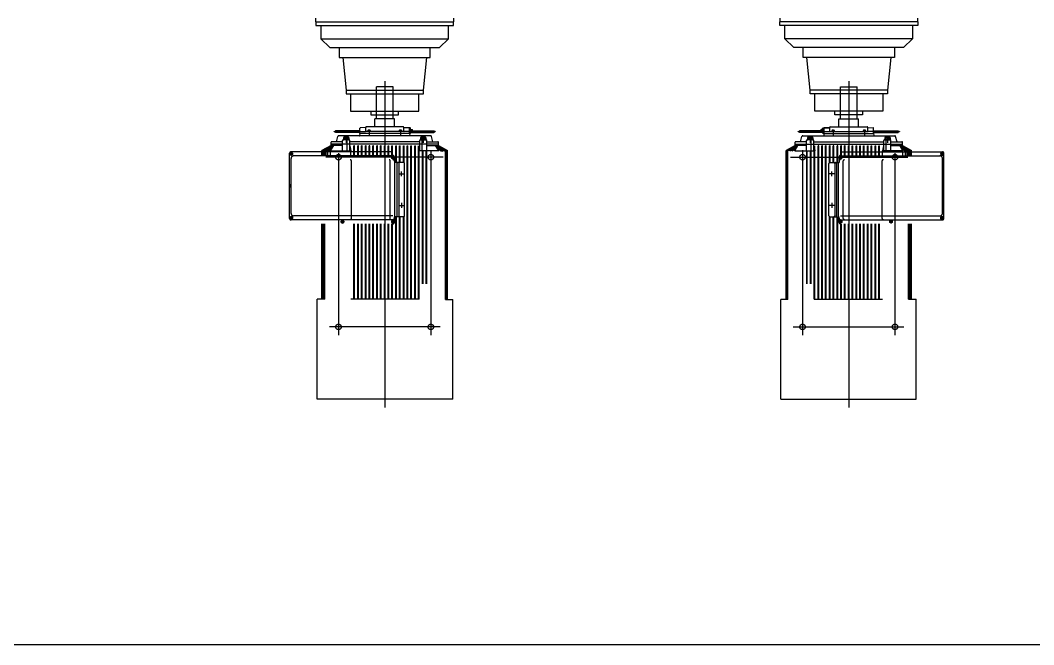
# Model space of a CAD drawing. Header units: millimetres. Extents: x 0 to 42050, y 0 to 29700.
# Drawn here: x 31424 to 32093, y 20972 to 21384 of the extents above; entities that cross this region are included whole.
import ezdxf

# ---------------------------------------------------------------- set-up
doc = ezdxf.new("R2010")
doc.units = ezdxf.units.MM
doc.header["$LTSCALE"] = 50
doc.linetypes.add('CENTER2', pattern=[28.575, 19.05, -3.175, 3.175, -3.175])
doc.linetypes.add('PHANTOM2', pattern=[31.75, 15.875, -3.175, 3.175, -3.175, 3.175, -3.175])
for name, color, linetype in [('EXISTENTE', 8, 'PHANTOM2'), ('TC1', 8, 'CENTER2'), ('TDM', 2, 'Continuous')]:
    doc.layers.add(name, color=color, linetype=linetype)

# ---------------------------------------------------------------- blocks, each defined once
blk = doc.blocks.new('A$C8ff1fb60')
at = {"layer": 'EXISTENTE'}
for p, q in [((-5129.8, 1431.43), (-5129.8, 1433.93)), ((-5129.8, 1431.43), (-5038.8, 1431.43)), ((-5129.8, 1431.43), (-5129.8, 1428.93)), ((-5038.8, 1433.93), (-5038.8, 1431.43)), ((-5038.8, 1428.93), (-5038.8, 1431.43)), ((-4823.54, 1433.93), (-4823.54, 1431.43)), ((-4732.54, 1431.43), (-4823.54, 1431.43)), ((-4823.54, 1428.93), (-4823.54, 1431.43)), ((-4732.54, 1431.43), (-4732.54, 1433.93)), ((-4732.54, 1431.43), (-4732.54, 1428.93)), ((-5129.8, 1428.93), (-5038.8, 1428.93)), ((-5126.4, 1428.93), (-5126.4, 1420.23)), ((-5042.2, 1420.23), (-5042.2, 1428.93)), ((-4732.54, 1428.93), (-4823.54, 1428.93)), ((-4820.14, 1420.23), (-4820.14, 1428.93)), ((-4735.94, 1428.93), (-4735.94, 1420.23)), ((-5126.4, 1420.23), (-5042.2, 1420.23)), ((-5126.4, 1420.23), (-5120.5, 1414.43)), ((-5048.1, 1414.43), (-5042.2, 1420.23)), ((-4735.94, 1420.23), (-4820.14, 1420.23)), ((-4814.24, 1414.43), (-4820.14, 1420.23)), ((-4735.94, 1420.23), (-4741.84, 1414.43)), ((-5120.5, 1414.43), (-5048.1, 1414.43)), ((-5114.4, 1414.43), (-5114.4, 1407.93)), ((-5054.2, 1407.93), (-5054.2, 1414.43)), ((-4741.84, 1414.43), (-4814.24, 1414.43)), ((-4808.14, 1407.93), (-4808.14, 1414.43)), ((-4747.94, 1414.43), (-4747.94, 1407.93)), ((-5114.4, 1407.93), (-5054.2, 1407.93)), ((-5112, 1407.93), (-5109.8, 1386.33)), ((-5058.8, 1386.33), (-5056.6, 1407.93)), ((-4747.94, 1407.93), (-4808.14, 1407.93)), ((-4803.54, 1386.33), (-4805.74, 1407.93)), ((-4750.34, 1407.93), (-4752.54, 1386.33)), ((-5109.8, 1386.33), (-5058.8, 1386.33)), ((-5109.8, 1386.33), (-5109.8, 1383.83)), ((-5078.8, 1388.53), (-5089.8, 1388.53)), ((-5089.8, 1367.53), (-5089.8, 1388.53)), ((-5078.8, 1367.53), (-5078.8, 1388.53)), ((-5058.8, 1383.83), (-5058.8, 1386.33)), ((-4752.54, 1386.33), (-4803.54, 1386.33)), ((-4803.54, 1383.83), (-4803.54, 1386.33)), ((-4783.54, 1388.53), (-4772.54, 1388.53)), ((-4783.54, 1367.53), (-4783.54, 1388.53)), ((-4772.54, 1367.53), (-4772.54, 1388.53)), ((-4752.54, 1386.33), (-4752.54, 1383.83)), ((-5109.8, 1383.83), (-5058.8, 1383.83)), ((-5106.8, 1383.83), (-5106.8, 1372.53)), ((-5061.8, 1372.53), (-5061.8, 1383.83)), ((-4752.54, 1383.83), (-4803.54, 1383.83)), ((-4800.54, 1372.53), (-4800.54, 1383.83)), ((-4755.54, 1383.83), (-4755.54, 1372.53)), ((-5106.8, 1372.53), (-5061.8, 1372.53)), ((-5093.4, 1372.53), (-5093.4, 1370.03)), ((-5075.2, 1370.03), (-5075.2, 1372.53)), ((-4755.54, 1372.53), (-4800.54, 1372.53)), ((-4787.14, 1370.03), (-4787.14, 1372.53)), ((-4768.94, 1372.53), (-4768.94, 1370.03)), ((-5093.4, 1370.03), (-5075.2, 1370.03)), ((-5077.8, 1367.53), (-5090.79, 1367.53)), ((-5090.79, 1362.14), (-5090.79, 1367.53)), ((-5077.8, 1362.14), (-5077.8, 1367.53)), ((-4768.94, 1370.03), (-4787.14, 1370.03)), ((-4784.53, 1367.53), (-4771.54, 1367.53)), ((-4784.53, 1362.14), (-4784.53, 1367.53)), ((-4771.54, 1362.14), (-4771.54, 1367.53)), ((-5117.52, 1358.98), (-5100.71, 1358.98)), ((-5100.64, 1359.52), (-5116.82, 1359.52)), ((-5116.82, 1358.43), (-5116.82, 1359.52)), ((-5116.82, 1359.31), (-5116.51, 1359.31)), ((-5116.82, 1358.65), (-5116.51, 1358.65)), ((-5100.64, 1358.43), (-5116.82, 1358.43)), ((-5116.51, 1358.43), (-5116.51, 1359.52)), ((-5100.65, 1357.78), (-5100.87, 1356.52)), ((-5100.65, 1357.78), (-5100.65, 1361.18)), ((-5067.4, 1357.78), (-5100.65, 1357.78)), ((-5096.83, 1361.81), (-5100.35, 1361.5)), ((-5100.32, 1359.09), (-5097.16, 1359.09)), ((-5071.44, 1359.09), (-5097.16, 1359.09)), ((-5096.83, 1359.41), (-5096.83, 1361.81)), ((-5072.09, 1362.14), (-5096.51, 1362.14)), ((-5095.42, 1359.74), (-5095.42, 1359.28)), ((-5095.42, 1359.28), (-5093.88, 1359.28)), ((-5094.07, 1359.85), (-5095.23, 1359.85)), ((-5095.05, 1359.74), (-5095.05, 1359.28)), ((-5094.59, 1359.09), (-5094.78, 1359.28)), ((-5094.52, 1359.09), (-5094.71, 1359.28)), ((-5094.65, 1360.27), (-5094.65, 1356.53)), ((-5094.25, 1359.74), (-5094.25, 1359.28)), ((-5093.88, 1359.74), (-5093.88, 1359.28)), ((-5074.71, 1359.74), (-5074.71, 1359.28)), ((-5073.18, 1359.28), (-5074.71, 1359.28)), ((-5073.36, 1359.85), (-5074.53, 1359.85)), ((-5074.34, 1359.74), (-5074.34, 1359.28)), ((-5074.08, 1359.09), (-5073.89, 1359.28)), ((-5074.01, 1359.09), (-5073.82, 1359.28)), ((-5073.94, 1360.27), (-5073.94, 1356.53)), ((-5073.55, 1359.74), (-5073.55, 1359.28)), ((-5073.18, 1359.74), (-5073.18, 1359.28)), ((-5071.76, 1361.81), (-5068.25, 1361.5)), ((-5071.76, 1359.41), (-5071.76, 1361.81)), ((-5067.4, 1361.49), (-5071.76, 1361.49)), ((-5067.4, 1359.09), (-5071.44, 1359.09)), ((-5067.96, 1359.52), (-5051.78, 1359.52)), ((-5067.96, 1358.43), (-5051.78, 1358.43)), ((-5067.95, 1357.78), (-5067.95, 1361.18)), ((-5067.95, 1357.78), (-5067.73, 1356.52)), ((-5051.07, 1358.98), (-5067.89, 1358.98)), ((-5067.4, 1357.78), (-5067.4, 1361.49)), ((-5067.4, 1361.49), (-5067.19, 1361.27)), ((-5067.4, 1357.78), (-5067.19, 1358)), ((-5067.19, 1358), (-5067.19, 1361.27)), ((-5066.86, 1360.29), (-5066.03, 1360.29)), ((-5066.86, 1359.05), (-5066.03, 1359.05)), ((-5065.92, 1359.16), (-5065.92, 1360.18)), ((-5052.09, 1358.43), (-5052.09, 1359.52)), ((-5051.78, 1359.31), (-5052.09, 1359.31)), ((-5051.78, 1358.65), (-5052.09, 1358.65)), ((-5051.78, 1358.43), (-5051.78, 1359.52)), ((-4811.26, 1358.98), (-4794.45, 1358.98)), ((-4794.38, 1359.52), (-4810.56, 1359.52)), ((-4810.56, 1358.43), (-4810.56, 1359.52)), ((-4810.56, 1359.31), (-4810.25, 1359.31)), ((-4810.56, 1358.65), (-4810.25, 1358.65)), ((-4794.38, 1358.43), (-4810.56, 1358.43)), ((-4810.25, 1358.43), (-4810.25, 1359.52)), ((-4796.42, 1359.16), (-4796.42, 1360.18)), ((-4795.48, 1360.29), (-4796.31, 1360.29)), ((-4795.48, 1359.05), (-4796.31, 1359.05)), ((-4794.93, 1361.49), (-4795.15, 1361.27)), ((-4795.15, 1358), (-4795.15, 1361.27)), ((-4794.93, 1357.78), (-4795.15, 1358)), ((-4794.93, 1361.49), (-4790.57, 1361.49)), ((-4794.93, 1357.78), (-4794.93, 1361.49)), ((-4794.93, 1359.09), (-4790.9, 1359.09)), ((-4794.93, 1357.78), (-4761.69, 1357.78)), ((-4794.39, 1357.78), (-4794.61, 1356.52)), ((-4794.39, 1357.78), (-4794.39, 1361.18)), ((-4790.57, 1361.81), (-4794.09, 1361.5)), ((-4790.9, 1359.09), (-4765.18, 1359.09)), ((-4790.57, 1359.41), (-4790.57, 1361.81)), ((-4790.25, 1362.14), (-4765.83, 1362.14)), ((-4789.16, 1359.74), (-4789.16, 1359.28)), ((-4789.16, 1359.28), (-4787.62, 1359.28)), ((-4788.97, 1359.85), (-4787.81, 1359.85)), ((-4788.79, 1359.74), (-4788.79, 1359.28)), ((-4788.33, 1359.09), (-4788.52, 1359.28)), ((-4788.26, 1359.09), (-4788.45, 1359.28)), ((-4788.39, 1360.27), (-4788.39, 1356.53)), ((-4787.99, 1359.74), (-4787.99, 1359.28)), ((-4787.62, 1359.74), (-4787.62, 1359.28)), ((-4768.45, 1359.74), (-4768.45, 1359.28)), ((-4766.92, 1359.28), (-4768.45, 1359.28)), ((-4768.27, 1359.85), (-4767.1, 1359.85)), ((-4768.08, 1359.74), (-4768.08, 1359.28)), ((-4767.82, 1359.09), (-4767.63, 1359.28)), ((-4767.75, 1359.09), (-4767.56, 1359.28)), ((-4767.68, 1360.27), (-4767.68, 1356.53)), ((-4767.29, 1359.74), (-4767.29, 1359.28)), ((-4766.92, 1359.74), (-4766.92, 1359.28)), ((-4765.5, 1361.81), (-4761.99, 1361.5)), ((-4765.5, 1359.41), (-4765.5, 1361.81)), ((-4762.02, 1359.09), (-4765.18, 1359.09)), ((-4761.7, 1359.52), (-4745.52, 1359.52)), ((-4761.7, 1358.43), (-4745.52, 1358.43)), ((-4761.69, 1357.78), (-4761.69, 1361.18)), ((-4761.69, 1357.78), (-4761.47, 1356.52)), ((-4744.81, 1358.98), (-4761.63, 1358.98)), ((-4745.83, 1358.43), (-4745.83, 1359.52)), ((-4745.52, 1359.31), (-4745.83, 1359.31)), ((-4745.52, 1358.65), (-4745.83, 1358.65)), ((-4745.52, 1358.43), (-4745.52, 1359.52)), ((-5119.72, 1349.93), (-5119.72, 1352)), ((-5112.12, 1352.33), (-5119.39, 1352.33)), ((-5116.14, 1352.33), (-5115.22, 1355.77)), ((-5054.01, 1356.25), (-5114.59, 1356.25)), ((-5112.12, 1346.31), (-5112.12, 1353.2)), ((-5107.72, 1353.53), (-5111.8, 1353.53)), ((-5111.5, 1355.01), (-5111.5, 1353.96)), ((-5111.5, 1353.96), (-5108.02, 1353.96)), ((-5108.44, 1355.27), (-5111.08, 1355.27)), ((-5110.67, 1355.02), (-5110.67, 1353.96)), ((-5109.61, 1353.53), (-5110.05, 1353.96)), ((-5109.46, 1353.53), (-5109.9, 1353.96)), ((-5109.76, 1356.08), (-5109.76, 1351.6)), ((-5109.07, 1346.31), (-5109.07, 1353.53)), ((-5108.85, 1355.02), (-5108.85, 1353.96)), ((-5108.02, 1355.01), (-5108.02, 1353.96)), ((-5107.4, 1346.31), (-5107.4, 1353.2)), ((-5061.2, 1352.33), (-5107.4, 1352.33)), ((-5061.2, 1346.31), (-5061.2, 1353.2)), ((-5060.87, 1353.53), (-5056.8, 1353.53)), ((-5060.58, 1355.01), (-5060.58, 1353.96)), ((-5057.09, 1353.96), (-5060.58, 1353.96)), ((-5057.51, 1355.27), (-5060.16, 1355.27)), ((-5059.74, 1355.02), (-5059.74, 1353.96)), ((-5059.52, 1346.31), (-5059.52, 1353.53)), ((-5059.14, 1353.53), (-5058.7, 1353.96)), ((-5058.98, 1353.53), (-5058.55, 1353.96)), ((-5058.84, 1356.08), (-5058.84, 1351.6)), ((-5057.93, 1355.02), (-5057.93, 1353.96)), ((-5057.09, 1355.01), (-5057.09, 1353.96)), ((-5056.47, 1346.31), (-5056.47, 1353.2)), ((-5056.47, 1352.33), (-5049.2, 1352.33)), ((-5052.46, 1352.33), (-5053.38, 1355.77)), ((-5048.88, 1349.93), (-5048.88, 1352)), ((-4813.46, 1349.93), (-4813.46, 1352)), ((-4805.86, 1352.33), (-4813.13, 1352.33)), ((-4809.88, 1352.33), (-4808.96, 1355.77)), ((-4808.33, 1356.25), (-4747.75, 1356.25)), ((-4805.86, 1346.31), (-4805.86, 1353.2)), ((-4801.46, 1353.53), (-4805.54, 1353.53)), ((-4805.24, 1355.01), (-4805.24, 1353.96)), ((-4805.24, 1353.96), (-4801.76, 1353.96)), ((-4804.82, 1355.27), (-4802.18, 1355.27)), ((-4804.41, 1355.02), (-4804.41, 1353.96)), ((-4803.35, 1353.53), (-4803.79, 1353.96)), ((-4803.2, 1353.53), (-4803.64, 1353.96)), ((-4803.5, 1356.08), (-4803.5, 1351.6)), ((-4802.81, 1346.31), (-4802.81, 1353.53)), ((-4802.59, 1355.02), (-4802.59, 1353.96)), ((-4801.76, 1355.01), (-4801.76, 1353.96)), ((-4801.14, 1346.31), (-4801.14, 1353.2)), ((-4801.14, 1352.33), (-4754.94, 1352.33)), ((-4754.94, 1346.31), (-4754.94, 1353.2)), ((-4754.61, 1353.53), (-4750.54, 1353.53)), ((-4754.32, 1355.01), (-4754.32, 1353.96)), ((-4750.83, 1353.96), (-4754.32, 1353.96)), ((-4753.9, 1355.27), (-4751.25, 1355.27)), ((-4753.48, 1355.02), (-4753.48, 1353.96)), ((-4753.26, 1346.31), (-4753.26, 1353.53)), ((-4752.88, 1353.53), (-4752.44, 1353.96)), ((-4752.72, 1353.53), (-4752.29, 1353.96)), ((-4752.58, 1356.08), (-4752.58, 1351.6)), ((-4751.67, 1355.02), (-4751.67, 1353.96)), ((-4750.83, 1355.01), (-4750.83, 1353.96)), ((-4750.21, 1346.31), (-4750.21, 1353.2)), ((-4750.21, 1352.33), (-4742.94, 1352.33)), ((-4746.2, 1352.33), (-4747.12, 1355.77)), ((-4742.62, 1349.93), (-4742.62, 1352)), ((-5147.09, 1301.7), (-5147.09, 1344.69)), ((-5146.85, 1344.83), (-5145.98, 1345.33)), ((-5146.85, 1343.83), (-5146.85, 1344.83)), ((-5078.9, 1345.71), (-5146.07, 1345.71)), ((-5145.98, 1345.33), (-5145.12, 1344.83)), ((-5145.98, 1343.41), (-5145.98, 1345.25)), ((-5145.12, 1344.83), (-5145.12, 1343.83)), ((-5119.72, 1349.93), (-5125.72, 1346.47)), ((-5125.72, 1343.21), (-5125.72, 1346.47)), ((-5119.63, 1349.93), (-5125.64, 1346.46)), ((-5125.64, 1343.21), (-5125.64, 1346.46)), ((-5119.37, 1349.93), (-5125.41, 1346.44)), ((-5125.41, 1343.21), (-5125.41, 1346.44)), ((-5118.91, 1349.93), (-5125.03, 1346.4)), ((-5125.03, 1343.21), (-5125.03, 1346.4)), ((-5118.27, 1349.93), (-5124.48, 1346.35)), ((-5124.48, 1343.21), (-5124.48, 1346.35)), ((-5118.14, 1349.52), (-5123.77, 1346.27)), ((-5123.77, 1343.21), (-5123.77, 1346.27)), ((-5118.67, 1348.6), (-5122.89, 1346.17)), ((-5122.89, 1343.21), (-5122.89, 1346.17)), ((-5119.32, 1347.48), (-5121.81, 1346.04)), ((-5121.81, 1343.21), (-5121.81, 1346.04)), ((-5119.99, 1346.31), (-5117.9, 1349.93)), ((-5119.99, 1343.21), (-5119.99, 1346.31)), ((-5119.99, 1346.31), (-5106.64, 1346.31)), ((-5048.88, 1350.8), (-5119.72, 1350.8)), ((-5112.12, 1349.93), (-5119.72, 1349.93)), ((-5107.33, 1349.71), (-5107.4, 1349.71)), ((-5107.23, 1349.62), (-5106.64, 1346.31)), ((-5106.64, 1343.21), (-5106.64, 1346.31)), ((-5104.13, 1349.71), (-5104.57, 1349.71)), ((-5104.57, 1343.21), (-5104.57, 1349.71)), ((-5104.13, 1343.21), (-5104.13, 1349.71)), ((-5101.63, 1349.71), (-5102.06, 1349.71)), ((-5102.06, 1343.21), (-5102.06, 1349.71)), ((-5101.63, 1343.21), (-5101.63, 1349.71)), ((-5099.12, 1349.71), (-5099.56, 1349.71)), ((-5099.56, 1343.21), (-5099.56, 1349.71)), ((-5099.12, 1343.21), (-5099.12, 1349.71)), ((-5096.61, 1349.71), (-5097.05, 1349.71)), ((-5097.05, 1343.21), (-5097.05, 1349.71)), ((-5096.61, 1343.21), (-5096.61, 1349.71)), ((-5094.11, 1349.71), (-5094.54, 1349.71)), ((-5094.54, 1343.21), (-5094.54, 1349.71)), ((-5094.11, 1343.21), (-5094.11, 1349.71)), ((-5091.6, 1349.71), (-5092.04, 1349.71)), ((-5092.04, 1343.21), (-5092.04, 1349.71)), ((-5091.6, 1343.21), (-5091.6, 1349.71)), ((-5089.09, 1349.71), (-5089.53, 1349.71)), ((-5089.53, 1343.21), (-5089.53, 1349.71)), ((-5089.09, 1343.21), (-5089.09, 1349.71)), ((-5086.59, 1349.71), (-5087.02, 1349.71)), ((-5087.02, 1343.21), (-5087.02, 1349.71)), ((-5086.59, 1343.21), (-5086.59, 1349.71)), ((-5084.08, 1349.71), (-5084.52, 1349.71)), ((-5084.52, 1343.21), (-5084.52, 1349.71)), ((-5084.08, 1343.21), (-5084.08, 1349.71)), ((-5082.01, 1349.71), (-5081.57, 1349.71)), ((-5082.01, 1343.21), (-5082.01, 1349.71)), ((-5082.01, 1347.26), (-5081.57, 1347.26)), ((-5081.57, 1343.21), (-5081.57, 1349.71)), ((-5079.5, 1349.71), (-5079.07, 1349.71)), ((-5079.5, 1343.21), (-5079.5, 1349.71)), ((-5079.5, 1347.26), (-5079.07, 1347.26)), ((-5079.07, 1343.21), (-5079.07, 1349.71)), ((-5077, 1349.71), (-5076.56, 1349.71)), ((-5077, 1338.52), (-5077, 1349.71)), ((-5077, 1347.26), (-5076.56, 1347.26)), ((-5076.56, 1338.52), (-5076.56, 1349.71)), ((-5074.49, 1349.71), (-5074.05, 1349.71)), ((-5074.49, 1338.52), (-5074.49, 1349.71)), ((-5074.49, 1347.26), (-5074.05, 1347.26)), ((-5074.05, 1338.52), (-5074.05, 1349.71)), ((-5071.98, 1349.71), (-5071.55, 1349.71)), ((-5071.98, 1338.52), (-5071.98, 1349.71)), ((-5071.98, 1347.26), (-5071.55, 1347.26)), ((-5071.55, 1338.47), (-5071.55, 1349.71)), ((-5069.48, 1248.42), (-5069.48, 1349.71)), ((-5069.48, 1349.71), (-5069.04, 1349.71)), ((-5069.48, 1347.26), (-5069.04, 1347.26)), ((-5069.04, 1248.42), (-5069.04, 1349.71)), ((-5066.97, 1248.42), (-5066.97, 1349.71)), ((-5066.97, 1349.71), (-5066.53, 1349.71)), ((-5066.97, 1347.26), (-5066.53, 1347.26)), ((-5066.53, 1248.42), (-5066.53, 1349.71)), ((-5064.46, 1248.42), (-5064.46, 1349.71)), ((-5064.46, 1349.71), (-5064.03, 1349.71)), ((-5064.46, 1347.26), (-5064.03, 1347.26)), ((-5064.03, 1248.42), (-5064.03, 1349.71)), ((-5061.95, 1248.42), (-5061.95, 1349.71)), ((-5061.37, 1349.62), (-5061.95, 1346.31)), ((-5048.6, 1346.31), (-5061.95, 1346.31)), ((-5061.52, 1248.42), (-5061.52, 1349.71)), ((-5061.26, 1349.71), (-5061.2, 1349.71)), ((-5059.45, 1258.59), (-5059.45, 1346.31)), ((-5059.01, 1258.59), (-5059.01, 1346.31)), ((-5056.94, 1258.59), (-5056.94, 1346.31)), ((-5056.5, 1258.59), (-5056.5, 1346.31)), ((-5056.47, 1349.93), (-5048.88, 1349.93)), ((-5048.6, 1346.31), (-5050.69, 1349.93)), ((-5050.45, 1349.52), (-5044.82, 1346.27)), ((-5050.32, 1349.93), (-5044.11, 1346.35)), ((-5049.92, 1348.6), (-5045.71, 1346.17)), ((-5049.68, 1349.93), (-5043.57, 1346.4)), ((-5049.27, 1347.48), (-5046.78, 1346.04)), ((-5049.23, 1349.93), (-5043.18, 1346.44)), ((-5048.96, 1349.93), (-5042.96, 1346.46)), ((-5048.88, 1349.93), (-5042.88, 1346.47)), ((-5044.11, 1248.22), (-5044.11, 1346.35)), ((-5043.57, 1248.22), (-5043.57, 1346.4)), ((-5043.18, 1248.21), (-5043.18, 1346.44)), ((-5042.96, 1248.21), (-5042.96, 1346.46)), ((-5042.88, 1248.21), (-5042.88, 1346.47)), ((-4813.46, 1349.93), (-4819.46, 1346.47)), ((-4819.46, 1248.21), (-4819.46, 1346.47)), ((-4813.37, 1349.93), (-4819.38, 1346.46)), ((-4819.38, 1248.21), (-4819.38, 1346.46)), ((-4813.11, 1349.93), (-4819.15, 1346.44)), ((-4819.15, 1248.21), (-4819.15, 1346.44)), ((-4812.65, 1349.93), (-4818.77, 1346.4)), ((-4818.77, 1248.22), (-4818.77, 1346.4)), ((-4812.01, 1349.93), (-4818.22, 1346.35)), ((-4818.22, 1248.22), (-4818.22, 1346.35)), ((-4811.88, 1349.52), (-4817.51, 1346.27)), ((-4812.41, 1348.6), (-4816.63, 1346.17)), ((-4813.06, 1347.48), (-4815.55, 1346.04)), ((-4813.73, 1346.31), (-4811.64, 1349.93)), ((-4813.73, 1346.31), (-4800.38, 1346.31)), ((-4813.46, 1350.8), (-4742.62, 1350.8)), ((-4805.86, 1349.93), (-4813.46, 1349.93)), ((-4805.83, 1258.59), (-4805.83, 1346.31)), ((-4805.4, 1258.59), (-4805.4, 1346.31)), ((-4803.32, 1258.59), (-4803.32, 1346.31)), ((-4802.89, 1258.59), (-4802.89, 1346.31)), ((-4801.07, 1349.71), (-4801.14, 1349.71)), ((-4800.97, 1349.62), (-4800.38, 1346.31)), ((-4800.82, 1248.42), (-4800.82, 1349.71)), ((-4800.38, 1248.42), (-4800.38, 1349.71)), ((-4798.31, 1248.42), (-4798.31, 1349.71)), ((-4797.87, 1349.71), (-4798.31, 1349.71)), ((-4797.87, 1347.26), (-4798.31, 1347.26)), ((-4797.87, 1248.42), (-4797.87, 1349.71)), ((-4795.8, 1248.42), (-4795.8, 1349.71)), ((-4795.37, 1349.71), (-4795.8, 1349.71)), ((-4795.37, 1347.26), (-4795.8, 1347.26)), ((-4795.37, 1248.42), (-4795.37, 1349.71)), ((-4793.3, 1248.42), (-4793.3, 1349.71)), ((-4792.86, 1349.71), (-4793.3, 1349.71)), ((-4792.86, 1347.26), (-4793.3, 1347.26)), ((-4792.86, 1248.42), (-4792.86, 1349.71)), ((-4790.35, 1349.71), (-4790.79, 1349.71)), ((-4790.79, 1338.47), (-4790.79, 1349.71)), ((-4790.35, 1347.26), (-4790.79, 1347.26)), ((-4790.35, 1338.52), (-4790.35, 1349.71)), ((-4787.85, 1349.71), (-4788.28, 1349.71)), ((-4788.28, 1338.52), (-4788.28, 1349.71)), ((-4787.85, 1347.26), (-4788.28, 1347.26)), ((-4787.85, 1338.52), (-4787.85, 1349.71)), ((-4785.34, 1349.71), (-4785.78, 1349.71)), ((-4785.78, 1338.52), (-4785.78, 1349.71)), ((-4785.34, 1347.26), (-4785.78, 1347.26)), ((-4785.34, 1338.52), (-4785.34, 1349.71)), ((-4783.44, 1345.71), (-4716.27, 1345.71)), ((-4782.83, 1349.71), (-4783.27, 1349.71)), ((-4783.27, 1343.21), (-4783.27, 1349.71)), ((-4782.83, 1347.26), (-4783.27, 1347.26)), ((-4782.83, 1343.21), (-4782.83, 1349.71)), ((-4780.33, 1349.71), (-4780.76, 1349.71)), ((-4780.76, 1343.21), (-4780.76, 1349.71)), ((-4780.33, 1347.26), (-4780.76, 1347.26)), ((-4780.33, 1343.21), (-4780.33, 1349.71)), ((-4778.26, 1349.71), (-4777.82, 1349.71)), ((-4778.26, 1343.21), (-4778.26, 1349.71)), ((-4777.82, 1343.21), (-4777.82, 1349.71)), ((-4775.75, 1349.71), (-4775.31, 1349.71)), ((-4775.75, 1343.21), (-4775.75, 1349.71)), ((-4775.31, 1343.21), (-4775.31, 1349.71)), ((-4773.24, 1349.71), (-4772.81, 1349.71)), ((-4773.24, 1343.21), (-4773.24, 1349.71)), ((-4772.81, 1343.21), (-4772.81, 1349.71)), ((-4770.74, 1349.71), (-4770.3, 1349.71)), ((-4770.74, 1343.21), (-4770.74, 1349.71)), ((-4770.3, 1343.21), (-4770.3, 1349.71)), ((-4768.23, 1349.71), (-4767.79, 1349.71)), ((-4768.23, 1343.21), (-4768.23, 1349.71)), ((-4767.79, 1343.21), (-4767.79, 1349.71)), ((-4765.72, 1349.71), (-4765.29, 1349.71)), ((-4765.72, 1343.21), (-4765.72, 1349.71)), ((-4765.29, 1343.21), (-4765.29, 1349.71)), ((-4763.22, 1349.71), (-4762.78, 1349.71)), ((-4763.22, 1343.21), (-4763.22, 1349.71)), ((-4762.78, 1343.21), (-4762.78, 1349.71)), ((-4760.71, 1349.71), (-4760.27, 1349.71)), ((-4760.71, 1343.21), (-4760.71, 1349.71)), ((-4760.27, 1343.21), (-4760.27, 1349.71)), ((-4758.2, 1349.71), (-4757.77, 1349.71)), ((-4758.2, 1343.21), (-4758.2, 1349.71)), ((-4757.77, 1343.21), (-4757.77, 1349.71)), ((-4755.11, 1349.62), (-4755.69, 1346.31)), ((-4755.69, 1343.21), (-4755.69, 1346.31)), ((-4742.34, 1346.31), (-4755.69, 1346.31)), ((-4755, 1349.71), (-4754.94, 1349.71)), ((-4750.21, 1349.93), (-4742.62, 1349.93)), ((-4742.34, 1346.31), (-4744.43, 1349.93)), ((-4744.19, 1349.52), (-4738.56, 1346.27)), ((-4744.06, 1349.93), (-4737.85, 1346.35)), ((-4743.66, 1348.6), (-4739.45, 1346.17)), ((-4743.42, 1349.93), (-4737.31, 1346.4)), ((-4743.01, 1347.48), (-4740.52, 1346.04)), ((-4742.97, 1349.93), (-4736.92, 1346.44)), ((-4742.7, 1349.93), (-4736.7, 1346.46)), ((-4742.62, 1349.93), (-4736.62, 1346.47)), ((-4742.34, 1343.21), (-4742.34, 1346.31)), ((-4740.52, 1343.21), (-4740.52, 1346.04)), ((-4739.45, 1343.21), (-4739.45, 1346.17)), ((-4738.56, 1343.21), (-4738.56, 1346.27)), ((-4737.85, 1343.21), (-4737.85, 1346.35)), ((-4737.31, 1343.21), (-4737.31, 1346.4)), ((-4736.92, 1343.21), (-4736.92, 1346.44)), ((-4736.7, 1343.21), (-4736.7, 1346.46)), ((-4736.62, 1343.21), (-4736.62, 1346.47)), ((-4716.35, 1345.33), (-4717.22, 1344.83)), ((-4717.22, 1344.83), (-4717.22, 1343.83)), ((-4715.49, 1344.83), (-4716.35, 1345.33)), ((-4716.35, 1343.41), (-4716.35, 1345.25)), ((-4715.49, 1343.83), (-4715.49, 1344.83)), ((-4715.25, 1301.7), (-4715.25, 1344.69)), ((-5145.07, 1344.33), (-5146.9, 1344.33)), ((-5145.98, 1343.33), (-5146.85, 1343.83)), ((-5146.11, 1305.06), (-5146.11, 1341.32)), ((-5145.12, 1343.83), (-5145.98, 1343.33)), ((-5078.9, 1342.95), (-5144.48, 1342.95)), ((-5045.82, 1342.13), (-5123.22, 1342.13)), ((-5106.29, 1301.74), (-5106.29, 1339.64)), ((-5080.63, 1301.74), (-5080.63, 1339.64)), ((-5077.92, 1341.83), (-5079.75, 1341.83)), ((-5079.7, 1342.33), (-5078.84, 1342.83)), ((-5079.7, 1341.33), (-5079.7, 1342.33)), ((-5078.84, 1340.83), (-5079.7, 1341.33)), ((-5078.84, 1342.83), (-5077.97, 1342.33)), ((-5078.84, 1340.91), (-5078.84, 1342.75)), ((-5077.97, 1341.33), (-5078.84, 1340.83)), ((-5077.97, 1342.33), (-5077.97, 1341.33)), ((-5077.88, 1342.19), (-5077.88, 1338.52)), ((-5071.78, 1338.52), (-5077.88, 1338.52)), ((-5077.57, 1302.86), (-5077.57, 1338.52)), ((-5076.19, 1337.96), (-5076.19, 1303.42)), ((-5075.03, 1337.96), (-5075.03, 1303.42)), ((-5071.23, 1303.42), (-5071.23, 1337.96)), ((-4816.52, 1342.13), (-4739.12, 1342.13)), ((-4791.11, 1303.42), (-4791.11, 1337.96)), ((-4790.55, 1338.52), (-4784.46, 1338.52)), ((-4787.3, 1337.96), (-4787.3, 1303.42)), ((-4786.14, 1337.96), (-4786.14, 1303.42)), ((-4784.76, 1302.86), (-4784.76, 1338.52)), ((-4784.46, 1342.19), (-4784.46, 1338.52)), ((-4784.42, 1341.83), (-4782.58, 1341.83)), ((-4783.5, 1342.83), (-4784.37, 1342.33)), ((-4784.37, 1342.33), (-4784.37, 1341.33)), ((-4784.37, 1341.33), (-4783.5, 1340.83)), ((-4782.63, 1342.33), (-4783.5, 1342.83)), ((-4783.5, 1340.91), (-4783.5, 1342.75)), ((-4783.5, 1340.83), (-4782.63, 1341.33)), ((-4783.44, 1342.95), (-4717.86, 1342.95)), ((-4782.63, 1341.33), (-4782.63, 1342.33)), ((-4781.71, 1301.74), (-4781.71, 1339.64)), ((-4756.04, 1301.74), (-4756.04, 1339.64)), ((-4717.27, 1344.33), (-4715.44, 1344.33)), ((-4717.22, 1343.83), (-4716.35, 1343.33)), ((-4716.35, 1343.33), (-4715.49, 1343.83)), ((-4716.23, 1305.06), (-4716.23, 1341.32)), ((-5074.75, 1331.1), (-5071.52, 1331.1)), ((-5073.13, 1329.49), (-5073.13, 1332.72)), ((-4787.59, 1331.1), (-4790.82, 1331.1)), ((-4789.2, 1329.49), (-4789.2, 1332.72)), ((-5146.68, 1324.19), (-5146.91, 1323.69)), ((-5146.91, 1323.69), (-5146.91, 1322.69)), ((-5146.91, 1322.69), (-5146.68, 1322.19)), ((-5146.1, 1323.69), (-5146.68, 1324.19)), ((-5146.68, 1322.27), (-5146.68, 1324.11)), ((-5146.68, 1322.19), (-5146.1, 1322.69)), ((-5146.1, 1322.69), (-5146.1, 1323.69)), ((-4716.24, 1323.69), (-4715.66, 1324.19)), ((-4716.24, 1322.69), (-4716.24, 1323.69)), ((-4715.66, 1322.19), (-4716.24, 1322.69)), ((-4715.66, 1324.19), (-4715.42, 1323.69)), ((-4715.66, 1322.27), (-4715.66, 1324.11)), ((-4715.42, 1322.69), (-4715.66, 1322.19)), ((-4715.42, 1323.69), (-4715.42, 1322.69)), ((-5073.13, 1311.89), (-5073.13, 1308.67)), ((-4789.2, 1311.89), (-4789.2, 1308.67)), ((-5074.75, 1310.28), (-5071.52, 1310.28)), ((-4787.59, 1310.28), (-4790.82, 1310.28)), ((-5145.07, 1302.05), (-5146.9, 1302.05)), ((-5145.98, 1303.05), (-5146.85, 1302.55)), ((-5146.85, 1302.55), (-5146.85, 1301.55)), ((-5146.85, 1301.55), (-5145.98, 1301.05)), ((-5078.9, 1300.68), (-5146.07, 1300.68)), ((-5145.12, 1302.55), (-5145.98, 1303.05)), ((-5145.98, 1302.97), (-5145.98, 1301.14)), ((-5145.98, 1301.05), (-5145.12, 1301.55)), ((-5145.12, 1301.55), (-5145.12, 1302.55)), ((-5078.9, 1303.43), (-5144.48, 1303.43)), ((-5125.72, 1248.42), (-5125.72, 1298.18)), ((-5125.64, 1248.42), (-5125.64, 1298.18)), ((-5125.41, 1248.42), (-5125.41, 1298.18)), ((-5125.03, 1248.42), (-5125.03, 1298.18)), ((-5124.48, 1248.42), (-5124.48, 1298.18)), ((-5123.77, 1248.42), (-5123.77, 1298.18)), ((-5111.26, 1299.55), (-5113.09, 1299.55)), ((-5112.17, 1300.55), (-5113.04, 1300.05)), ((-5113.04, 1300.05), (-5113.04, 1299.05)), ((-5113.04, 1299.05), (-5112.17, 1298.55)), ((-5111.31, 1300.05), (-5112.17, 1300.55)), ((-5112.17, 1300.47), (-5112.17, 1298.64)), ((-5112.17, 1298.55), (-5111.31, 1299.05)), ((-5111.31, 1299.05), (-5111.31, 1300.05)), ((-5104.57, 1248.42), (-5104.57, 1298.18)), ((-5104.13, 1248.42), (-5104.13, 1298.18)), ((-5102.06, 1248.42), (-5102.06, 1298.18)), ((-5101.63, 1248.42), (-5101.63, 1298.18)), ((-5099.56, 1248.42), (-5099.56, 1298.18)), ((-5099.12, 1248.42), (-5099.12, 1298.18)), ((-5097.05, 1248.42), (-5097.05, 1298.18)), ((-5096.61, 1248.42), (-5096.61, 1298.18)), ((-5094.54, 1248.42), (-5094.54, 1298.18)), ((-5094.11, 1248.42), (-5094.11, 1298.18)), ((-5092.04, 1248.42), (-5092.04, 1298.18)), ((-5091.6, 1248.42), (-5091.6, 1298.18)), ((-5089.53, 1248.42), (-5089.53, 1298.18)), ((-5089.09, 1248.42), (-5089.09, 1298.18)), ((-5087.02, 1248.42), (-5087.02, 1298.18)), ((-5086.59, 1248.42), (-5086.59, 1298.18)), ((-5084.52, 1248.42), (-5084.52, 1298.18)), ((-5084.08, 1248.42), (-5084.08, 1298.18)), ((-5082.01, 1248.42), (-5082.01, 1298.18)), ((-5081.57, 1248.42), (-5081.57, 1298.18)), ((-5077.92, 1299.55), (-5079.75, 1299.55)), ((-5078.84, 1300.55), (-5079.7, 1300.05)), ((-5079.7, 1300.05), (-5079.7, 1299.05)), ((-5079.7, 1299.05), (-5078.84, 1298.55)), ((-5079.5, 1248.42), (-5079.5, 1298.18)), ((-5079.07, 1248.42), (-5079.07, 1298.18)), ((-5077.97, 1300.05), (-5078.84, 1300.55)), ((-5078.84, 1300.47), (-5078.84, 1298.64)), ((-5078.84, 1298.55), (-5077.97, 1299.05)), ((-5077.97, 1299.05), (-5077.97, 1300.05)), ((-5077.88, 1299.2), (-5077.88, 1302.86)), ((-5071.78, 1302.86), (-5077.88, 1302.86)), ((-5077, 1248.42), (-5077, 1302.86)), ((-5076.56, 1248.42), (-5076.56, 1302.86)), ((-5074.49, 1248.42), (-5074.49, 1302.86)), ((-5074.05, 1248.42), (-5074.05, 1302.86)), ((-5071.98, 1248.42), (-5071.98, 1302.86)), ((-5071.55, 1248.42), (-5071.55, 1302.92)), ((-4790.79, 1248.42), (-4790.79, 1302.92)), ((-4790.55, 1302.86), (-4784.46, 1302.86)), ((-4790.35, 1248.42), (-4790.35, 1302.86)), ((-4788.28, 1248.42), (-4788.28, 1302.86)), ((-4787.85, 1248.42), (-4787.85, 1302.86)), ((-4785.78, 1248.42), (-4785.78, 1302.86)), ((-4785.34, 1248.42), (-4785.34, 1302.86)), ((-4784.46, 1299.2), (-4784.46, 1302.86)), ((-4784.42, 1299.55), (-4782.58, 1299.55)), ((-4784.37, 1300.05), (-4783.5, 1300.55)), ((-4784.37, 1299.05), (-4784.37, 1300.05)), ((-4783.5, 1298.55), (-4784.37, 1299.05)), ((-4783.5, 1300.55), (-4782.63, 1300.05)), ((-4783.5, 1300.47), (-4783.5, 1298.64)), ((-4782.63, 1299.05), (-4783.5, 1298.55)), ((-4783.44, 1303.43), (-4717.86, 1303.43)), ((-4783.44, 1300.68), (-4716.27, 1300.68)), ((-4783.27, 1248.42), (-4783.27, 1298.18)), ((-4782.83, 1248.42), (-4782.83, 1298.18)), ((-4782.63, 1300.05), (-4782.63, 1299.05)), ((-4780.76, 1248.42), (-4780.76, 1298.18)), ((-4780.33, 1248.42), (-4780.33, 1298.18)), ((-4778.26, 1248.42), (-4778.26, 1298.18)), ((-4777.82, 1248.42), (-4777.82, 1298.18)), ((-4775.75, 1248.42), (-4775.75, 1298.18)), ((-4775.31, 1248.42), (-4775.31, 1298.18)), ((-4773.24, 1248.42), (-4773.24, 1298.18)), ((-4772.81, 1248.42), (-4772.81, 1298.18)), ((-4770.74, 1248.42), (-4770.74, 1298.18)), ((-4770.3, 1248.42), (-4770.3, 1298.18)), ((-4768.23, 1248.42), (-4768.23, 1298.18)), ((-4767.79, 1248.42), (-4767.79, 1298.18)), ((-4765.72, 1248.42), (-4765.72, 1298.18)), ((-4765.29, 1248.42), (-4765.29, 1298.18)), ((-4763.22, 1248.42), (-4763.22, 1298.18)), ((-4762.78, 1248.42), (-4762.78, 1298.18)), ((-4760.71, 1248.42), (-4760.71, 1298.18)), ((-4760.27, 1248.42), (-4760.27, 1298.18)), ((-4758.2, 1248.42), (-4758.2, 1298.18)), ((-4757.77, 1248.42), (-4757.77, 1298.18)), ((-4751.08, 1299.55), (-4749.25, 1299.55)), ((-4751.03, 1300.05), (-4750.16, 1300.55)), ((-4751.03, 1299.05), (-4751.03, 1300.05)), ((-4750.16, 1298.55), (-4751.03, 1299.05)), ((-4750.16, 1300.55), (-4749.3, 1300.05)), ((-4750.16, 1300.47), (-4750.16, 1298.64)), ((-4749.3, 1299.05), (-4750.16, 1298.55)), ((-4749.3, 1300.05), (-4749.3, 1299.05)), ((-4738.56, 1248.42), (-4738.56, 1298.18)), ((-4737.85, 1248.42), (-4737.85, 1298.18)), ((-4737.31, 1248.42), (-4737.31, 1298.18)), ((-4736.92, 1248.42), (-4736.92, 1298.18)), ((-4736.7, 1248.42), (-4736.7, 1298.18)), ((-4736.62, 1248.42), (-4736.62, 1298.18)), ((-4717.27, 1302.05), (-4715.44, 1302.05)), ((-4717.22, 1302.55), (-4716.35, 1303.05)), ((-4717.22, 1301.55), (-4717.22, 1302.55)), ((-4716.35, 1301.05), (-4717.22, 1301.55)), ((-4716.35, 1303.05), (-4715.49, 1302.55)), ((-4716.35, 1302.97), (-4716.35, 1301.14)), ((-4715.49, 1301.55), (-4716.35, 1301.05)), ((-4715.49, 1302.55), (-4715.49, 1301.55)), ((-5128.8, 1182.53), (-5128.8, 1248.42)), ((-5123.77, 1248.42), (-5128.8, 1248.42)), ((-5061.52, 1248.42), (-5106.64, 1248.42)), ((-5044.11, 1248.22), (-5039.44, 1248.19)), ((-5039.44, 1182.53), (-5039.44, 1248.19)), ((-4818.22, 1248.22), (-4822.89, 1248.19)), ((-4822.89, 1182.53), (-4822.89, 1248.19)), ((-4800.82, 1248.42), (-4755.69, 1248.42)), ((-4738.56, 1248.42), (-4733.54, 1248.42)), ((-4733.54, 1182.53), (-4733.54, 1248.42)), ((-5047.59, 1230.13), (-5120.74, 1230.13)), ((-4814.74, 1230.13), (-4741.6, 1230.13)), ((-5039.44, 1182.53), (-5128.8, 1182.53)), ((-4822.89, 1182.53), (-4733.54, 1182.53)), ((-4596.42, 1020.4), (-5455.88, 1020.4))]:
    blk.add_line(p, q, dxfattribs=at)
for centre, radius in [((-5117.52, 1358.98), 0.174), ((-5051.07, 1358.98), 0.174), ((-4811.26, 1358.98), 0.174), ((-4744.81, 1358.98), 0.174), ((-5145.98, 1344.33), 0.866), ((-4716.35, 1344.33), 0.866), ((-5114.8, 1342.13), 1.8), ((-5078.84, 1341.83), 0.866), ((-5053.8, 1342.13), 1.8), ((-4808.54, 1342.13), 1.8), ((-4783.5, 1341.83), 0.866), ((-4747.54, 1342.13), 1.8), ((-5145.98, 1302.05), 0.866), ((-5112.17, 1299.55), 0.866), ((-5078.84, 1299.55), 0.866), ((-4783.5, 1299.55), 0.866), ((-4750.16, 1299.55), 0.866), ((-4716.35, 1302.05), 0.866), ((-5114.8, 1230.13), 1.8), ((-5053.8, 1230.13), 1.8), ((-4808.54, 1230.13), 1.8), ((-4747.54, 1230.13), 1.8)]:
    blk.add_circle(centre, radius, dxfattribs=at)
for centre, radius, start, end in [((-5117.37, 1359.71), 0.581, 254.81511, 340.96457), ((-5117.37, 1358.24), 0.581, 19.03543, 105.18489), ((-5100.32, 1361.18), 0.327, 95, 180), ((-5100.32, 1358.76), 0.327, 90, 180), ((-5097.16, 1359.41), 0.327, 270, 0), ((-5096.51, 1361.81), 0.327, 90, 180), ((-5095.36, 1359.18), 0.0959, 89.30483, 270.69517), ((-5095.23, 1359.65), 0.208, 28.127, 152.90864), ((-5094.65, 1359.08), 0.777, 59.14697, 120.85303), ((-5094.07, 1359.65), 0.208, 27.09136, 151.873), ((-5093.94, 1359.18), 0.0959, 269.30483, 90.69517), ((-5074.66, 1359.18), 0.0959, 89.30483, 270.69517), ((-5074.53, 1359.65), 0.208, 28.127, 152.90864), ((-5073.94, 1359.08), 0.777, 59.14697, 120.85303), ((-5073.36, 1359.65), 0.208, 27.09136, 151.873), ((-5073.23, 1359.18), 0.0959, 269.30483, 90.69517), ((-5072.09, 1361.81), 0.327, 0, 90), ((-5071.44, 1359.41), 0.327, 180, 270), ((-5068.28, 1358.76), 0.327, 0, 90), ((-5068.28, 1361.18), 0.327, 0, 85), ((-5066.86, 1360.62), 0.327, 180, 270), ((-5066.86, 1358.72), 0.327, 90, 180), ((-5066.03, 1360.18), 0.109, 0, 90), ((-5066.03, 1359.16), 0.109, 270, 0), ((-5051.23, 1359.71), 0.581, 199.03543, 285.18489), ((-5051.23, 1358.24), 0.581, 74.81511, 160.96457), ((-4811.11, 1359.71), 0.581, 254.81511, 340.96457), ((-4811.11, 1358.24), 0.581, 19.03543, 105.18489), ((-4796.31, 1360.18), 0.109, 90, 180), ((-4796.31, 1359.16), 0.109, 180, 270), ((-4795.48, 1360.62), 0.327, 270, 0), ((-4795.48, 1358.72), 0.327, 0, 90), ((-4794.06, 1361.18), 0.327, 95, 180), ((-4794.06, 1358.76), 0.327, 90, 180), ((-4790.9, 1359.41), 0.327, 270, 0), ((-4790.25, 1361.81), 0.327, 90, 180), ((-4789.1, 1359.18), 0.0959, 89.30483, 270.69517), ((-4788.97, 1359.65), 0.208, 28.127, 152.90864), ((-4788.39, 1359.08), 0.777, 59.14697, 120.85303), ((-4787.81, 1359.65), 0.208, 27.09136, 151.873), ((-4787.68, 1359.18), 0.0959, 269.30483, 90.69517), ((-4768.4, 1359.18), 0.0959, 89.30483, 270.69517), ((-4768.27, 1359.65), 0.208, 28.127, 152.90864), ((-4767.68, 1359.08), 0.777, 59.14697, 120.85303), ((-4767.1, 1359.65), 0.208, 27.09136, 151.873), ((-4766.97, 1359.18), 0.0959, 269.30483, 90.69517), ((-4765.83, 1361.81), 0.327, 0, 90), ((-4765.18, 1359.41), 0.327, 180, 270), ((-4762.02, 1358.76), 0.327, 0, 90), ((-4762.02, 1361.18), 0.327, 0, 85), ((-4744.97, 1359.71), 0.581, 199.03543, 285.18489), ((-4744.97, 1358.24), 0.581, 74.81511, 160.96457), ((-5119.39, 1352), 0.327, 90, 180), ((-5114.59, 1355.6), 0.654, 90, 165), ((-5111.8, 1353.2), 0.327, 90, 180), ((-5111.38, 1353.75), 0.218, 89.30483, 270.69517), ((-5111.08, 1354.8), 0.473, 28.127, 152.90864), ((-5109.76, 1353.51), 1.77, 59.14697, 120.85303), ((-5108.44, 1354.8), 0.473, 27.09136, 151.873), ((-5108.14, 1353.75), 0.218, 269.30483, 90.69517), ((-5107.72, 1353.2), 0.327, 0, 90), ((-5101.19, 1356.58), 0.327, 270, 350), ((-5067.41, 1356.58), 0.327, 190, 270), ((-5060.87, 1353.2), 0.327, 90, 180), ((-5060.46, 1353.75), 0.218, 89.30483, 270.69517), ((-5060.16, 1354.8), 0.473, 28.127, 152.90864), ((-5058.84, 1353.51), 1.77, 59.14697, 120.85303), ((-5057.51, 1354.8), 0.473, 27.09136, 151.873), ((-5057.22, 1353.75), 0.218, 269.30483, 90.69517), ((-5056.8, 1353.2), 0.327, 0, 90), ((-5054.01, 1355.6), 0.654, 15, 90), ((-5049.2, 1352), 0.327, 0, 90), ((-4813.13, 1352), 0.327, 90, 180), ((-4808.33, 1355.6), 0.654, 90, 165), ((-4805.54, 1353.2), 0.327, 90, 180), ((-4805.12, 1353.75), 0.218, 89.30483, 270.69517), ((-4804.82, 1354.8), 0.473, 28.127, 152.90864), ((-4803.5, 1353.51), 1.77, 59.14697, 120.85303), ((-4802.18, 1354.8), 0.473, 27.09136, 151.873), ((-4801.88, 1353.75), 0.218, 269.30483, 90.69517), ((-4801.46, 1353.2), 0.327, 0, 90), ((-4794.93, 1356.58), 0.327, 270, 350), ((-4761.15, 1356.58), 0.327, 190, 270), ((-4754.61, 1353.2), 0.327, 90, 180), ((-4754.2, 1353.75), 0.218, 89.30483, 270.69517), ((-4753.9, 1354.8), 0.473, 28.127, 152.90864), ((-4752.58, 1353.51), 1.77, 59.14697, 120.85303), ((-4751.25, 1354.8), 0.473, 27.09136, 151.873), ((-4750.96, 1353.75), 0.218, 269.30483, 90.69517), ((-4750.54, 1353.2), 0.327, 0, 90), ((-4747.75, 1355.6), 0.654, 15, 90), ((-4742.94, 1352), 0.327, 0, 90), ((-5146.07, 1344.69), 1.02, 90, 180), ((-5107.33, 1349.6), 0.109, 10, 90), ((-5061.26, 1349.6), 0.109, 90, 170), ((-4801.07, 1349.6), 0.109, 10, 90), ((-4755, 1349.6), 0.109, 90, 170), ((-4716.27, 1344.69), 1.02, 0, 90), ((-5144.48, 1341.32), 1.63, 90, 180), ((-5107.11, 1339.64), 0.815, 0, 90), ((-5081.45, 1339.64), 0.815, 0, 90), ((-5078.9, 1342.19), 1.02, 0, 90), ((-5078.9, 1339.44), 1.02, 0, 90), ((-5075.64, 1337.96), 0.559, 90, 180), ((-5074.47, 1337.96), 0.559, 90, 180), ((-5071.78, 1337.96), 0.559, 0, 90), ((-4790.55, 1337.96), 0.559, 90, 180), ((-4787.86, 1337.96), 0.559, 0, 90), ((-4786.7, 1337.96), 0.559, 0, 90), ((-4783.44, 1342.19), 1.02, 90, 180), ((-4783.44, 1339.44), 1.02, 90, 180), ((-4780.89, 1339.64), 0.815, 90, 180), ((-4755.23, 1339.64), 0.815, 90, 180), ((-4717.86, 1341.32), 1.63, 0, 90), ((-5144.48, 1305.06), 1.63, 180, 270), ((-4717.86, 1305.06), 1.63, 270, 0), ((-5146.07, 1301.7), 1.02, 180, 270), ((-5107.11, 1301.74), 0.815, 270, 0), ((-5081.45, 1301.74), 0.815, 270, 0), ((-5078.9, 1301.95), 1.02, 270, 0), ((-5078.9, 1299.2), 1.02, 270, 0), ((-5075.64, 1303.42), 0.559, 180, 270), ((-5074.47, 1303.42), 0.559, 180, 270), ((-5071.78, 1303.42), 0.559, 270, 0), ((-4790.55, 1303.42), 0.559, 180, 270), ((-4787.86, 1303.42), 0.559, 270, 0), ((-4786.7, 1303.42), 0.559, 270, 0), ((-4783.44, 1301.95), 1.02, 180, 270), ((-4783.44, 1299.2), 1.02, 180, 270), ((-4780.89, 1301.74), 0.815, 180, 270), ((-4755.23, 1301.74), 0.815, 180, 270), ((-4716.27, 1301.7), 1.02, 270, 0)]:
    blk.add_arc(centre, radius, start, end, dxfattribs=at)
at = {"layer": 'TC1'}
for p, q in [((-5084.3, 1392.2), (-5084.3, 1176.91)), ((-4778.04, 1392.2), (-4778.04, 1176.91)), ((-5114.8, 1344.77), (-5114.8, 1224.58)), ((-5053.8, 1346.85), (-5053.8, 1224.58)), ((-4808.54, 1346.85), (-4808.54, 1224.58)), ((-4747.54, 1344.77), (-4747.54, 1224.58))]:
    blk.add_line(p, q, dxfattribs=at)

msp = doc.modelspace()

# ---------------------------------------------------------------- block references
at = {"layer": 'TDM'}
msp.add_blockref('A$C8ff1fb60', (36749.24, 19951.45), dxfattribs=at)

doc.saveas('drawing.dxf')
